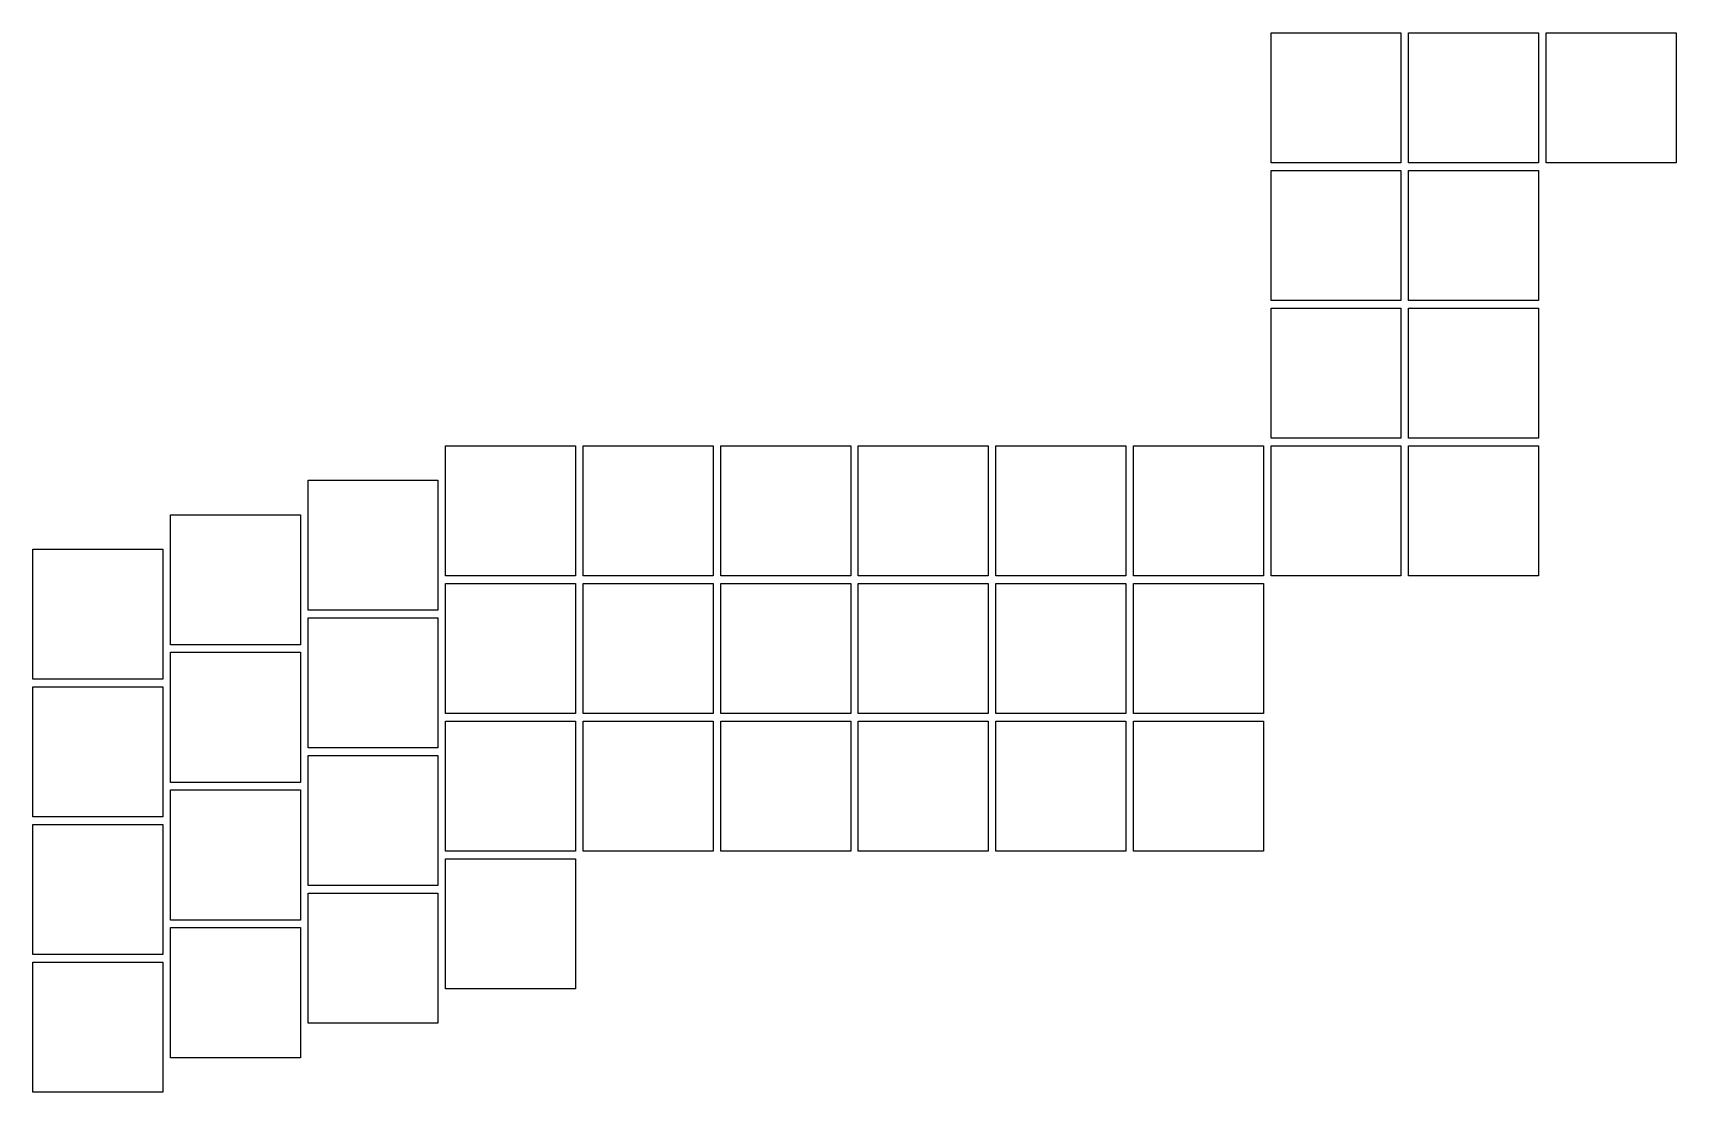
# Model space of a CAD drawing. Header units: millimetres. Extents: x -9 to 219, y -9 to 138.
import ezdxf

# ---------------------------------------------------------------- set-up
doc = ezdxf.new("R2010")
doc.units = ezdxf.units.MM

msp = doc.modelspace()

# ---------------------------------------------------------------- linework, layer by layer
for p, q in [((162.45, 137.5875), (180.45, 137.5875)), ((162.45, 119.5875), (162.45, 137.5875)), ((180.45, 137.5875), (180.45, 119.5875)), ((181.5, 137.5875), (199.5, 137.5875)), ((181.5, 119.5875), (181.5, 137.5875)), ((199.5, 137.5875), (199.5, 119.5875)), ((200.55, 137.5875), (218.55, 137.5875)), ((200.55, 119.5875), (200.55, 137.5875)), ((218.55, 137.5875), (218.55, 119.5875)), ((180.45, 119.5875), (162.45, 119.5875)), ((162.45, 118.5375), (180.45, 118.5375)), ((162.45, 100.5375), (162.45, 118.5375)), ((180.45, 118.5375), (180.45, 100.5375)), ((199.5, 119.5875), (181.5, 119.5875)), ((181.5, 118.5375), (199.5, 118.5375)), ((181.5, 100.5375), (181.5, 118.5375)), ((199.5, 118.5375), (199.5, 100.5375)), ((218.55, 119.5875), (200.55, 119.5875)), ((180.45, 100.5375), (162.45, 100.5375)), ((199.5, 100.5375), (181.5, 100.5375)), ((162.45, 99.4875), (180.45, 99.4875)), ((162.45, 81.4875), (162.45, 99.4875)), ((180.45, 99.4875), (180.45, 81.4875)), ((181.5, 99.4875), (199.5, 99.4875)), ((181.5, 81.4875), (181.5, 99.4875)), ((199.5, 99.4875), (199.5, 81.4875)), ((48.15, 80.4375), (66.15, 80.4375)), ((48.15, 62.4375), (48.15, 80.4375)), ((66.15, 80.4375), (66.15, 62.4375)), ((67.2, 80.4375), (85.2, 80.4375)), ((67.2, 62.4375), (67.2, 80.4375)), ((85.2, 80.4375), (85.2, 62.4375)), ((86.25, 80.4375), (104.25, 80.4375)), ((86.25, 62.4375), (86.25, 80.4375)), ((104.25, 80.4375), (104.25, 62.4375)), ((105.3, 80.4375), (123.3, 80.4375)), ((105.3, 62.4375), (105.3, 80.4375)), ((123.3, 80.4375), (123.3, 62.4375)), ((124.35, 80.4375), (142.35, 80.4375)), ((124.35, 62.4375), (124.35, 80.4375)), ((142.35, 80.4375), (142.35, 62.4375)), ((143.4, 80.4375), (161.4, 80.4375)), ((143.4, 62.4375), (143.4, 80.4375)), ((161.4, 80.4375), (161.4, 62.4375)), ((180.45, 81.4875), (162.45, 81.4875)), ((162.45, 80.4375), (180.45, 80.4375)), ((162.45, 62.4375), (162.45, 80.4375)), ((180.45, 80.4375), (180.45, 62.4375)), ((199.5, 81.4875), (181.5, 81.4875)), ((181.5, 80.4375), (199.5, 80.4375)), ((181.5, 62.4375), (181.5, 80.4375)), ((199.5, 80.4375), (199.5, 62.4375)), ((29.1, 75.675), (47.1, 75.675)), ((29.1, 57.675), (29.1, 75.675)), ((47.1, 75.675), (47.1, 57.675)), ((10.05, 70.9125), (28.05, 70.9125)), ((10.05, 52.9125), (10.05, 70.9125)), ((28.05, 70.9125), (28.05, 52.9125)), ((-9, 66.15), (9, 66.15)), ((-9, 48.15), (-9, 66.15)), ((9, 66.15), (9, 48.15)), ((66.15, 62.4375), (48.15, 62.4375)), ((85.2, 62.4375), (67.2, 62.4375)), ((104.25, 62.4375), (86.25, 62.4375)), ((123.3, 62.4375), (105.3, 62.4375)), ((142.35, 62.4375), (124.35, 62.4375)), ((161.4, 62.4375), (143.4, 62.4375)), ((180.45, 62.4375), (162.45, 62.4375)), ((199.5, 62.4375), (181.5, 62.4375)), ((48.15, 61.3875), (66.15, 61.3875)), ((48.15, 43.3875), (48.15, 61.3875)), ((66.15, 61.3875), (66.15, 43.3875)), ((67.2, 61.3875), (85.2, 61.3875)), ((67.2, 43.3875), (67.2, 61.3875)), ((85.2, 61.3875), (85.2, 43.3875)), ((86.25, 61.3875), (104.25, 61.3875)), ((86.25, 43.3875), (86.25, 61.3875)), ((104.25, 61.3875), (104.25, 43.3875)), ((105.3, 61.3875), (123.3, 61.3875)), ((105.3, 43.3875), (105.3, 61.3875)), ((123.3, 61.3875), (123.3, 43.3875)), ((124.35, 61.3875), (142.35, 61.3875)), ((124.35, 43.3875), (124.35, 61.3875)), ((142.35, 61.3875), (142.35, 43.3875)), ((143.4, 61.3875), (161.4, 61.3875)), ((143.4, 43.3875), (143.4, 61.3875)), ((161.4, 61.3875), (161.4, 43.3875)), ((47.1, 57.675), (29.1, 57.675)), ((29.1, 56.625), (47.1, 56.625)), ((29.1, 38.625), (29.1, 56.625)), ((47.1, 56.625), (47.1, 38.625)), ((28.05, 52.9125), (10.05, 52.9125)), ((10.05, 51.8625), (28.05, 51.8625)), ((10.05, 33.8625), (10.05, 51.8625)), ((28.05, 51.8625), (28.05, 33.8625)), ((9, 48.15), (-9, 48.15)), ((-9, 47.1), (9, 47.1)), ((-9, 29.1), (-9, 47.1)), ((9, 47.1), (9, 29.1)), ((66.15, 43.3875), (48.15, 43.3875)), ((85.2, 43.3875), (67.2, 43.3875)), ((104.25, 43.3875), (86.25, 43.3875)), ((123.3, 43.3875), (105.3, 43.3875)), ((142.35, 43.3875), (124.35, 43.3875)), ((161.4, 43.3875), (143.4, 43.3875)), ((48.15, 42.3375), (66.15, 42.3375)), ((48.15, 24.3375), (48.15, 42.3375)), ((66.15, 42.3375), (66.15, 24.3375)), ((67.2, 42.3375), (85.2, 42.3375)), ((67.2, 24.3375), (67.2, 42.3375)), ((85.2, 42.3375), (85.2, 24.3375)), ((86.25, 42.3375), (104.25, 42.3375)), ((86.25, 24.3375), (86.25, 42.3375)), ((104.25, 42.3375), (104.25, 24.3375)), ((105.3, 42.3375), (123.3, 42.3375)), ((105.3, 24.3375), (105.3, 42.3375)), ((123.3, 42.3375), (123.3, 24.3375)), ((124.35, 42.3375), (142.35, 42.3375)), ((124.35, 24.3375), (124.35, 42.3375)), ((142.35, 42.3375), (142.35, 24.3375)), ((143.4, 42.3375), (161.4, 42.3375)), ((143.4, 24.3375), (143.4, 42.3375)), ((161.4, 42.3375), (161.4, 24.3375)), ((47.1, 38.625), (29.1, 38.625)), ((29.1, 37.575), (47.1, 37.575)), ((29.1, 19.575), (29.1, 37.575)), ((47.1, 37.575), (47.1, 19.575)), ((28.05, 33.8625), (10.05, 33.8625)), ((10.05, 32.8125), (28.05, 32.8125)), ((10.05, 14.8125), (10.05, 32.8125)), ((28.05, 32.8125), (28.05, 14.8125)), ((9, 29.1), (-9, 29.1)), ((-9, 28.05), (9, 28.05)), ((-9, 10.05), (-9, 28.05)), ((9, 28.05), (9, 10.05)), ((66.15, 24.3375), (48.15, 24.3375)), ((48.15, 23.2875), (66.15, 23.2875)), ((48.15, 5.2875), (48.15, 23.2875)), ((66.15, 23.2875), (66.15, 5.2875)), ((85.2, 24.3375), (67.2, 24.3375)), ((104.25, 24.3375), (86.25, 24.3375)), ((123.3, 24.3375), (105.3, 24.3375)), ((142.35, 24.3375), (124.35, 24.3375)), ((161.4, 24.3375), (143.4, 24.3375)), ((47.1, 19.575), (29.1, 19.575)), ((29.1, 18.525), (47.1, 18.525)), ((29.1, 0.525), (29.1, 18.525)), ((47.1, 18.525), (47.1, 0.525)), ((28.05, 14.8125), (10.05, 14.8125)), ((10.05, 13.7625), (28.05, 13.7625)), ((10.05, -4.2375), (10.05, 13.7625)), ((28.05, 13.7625), (28.05, -4.2375)), ((9, 10.05), (-9, 10.05)), ((-9, 9), (9, 9)), ((-9, -9), (-9, 9)), ((9, 9), (9, -9)), ((66.15, 5.2875), (48.15, 5.2875)), ((47.1, 0.525), (29.1, 0.525)), ((28.05, -4.2375), (10.05, -4.2375)), ((9, -9), (-9, -9))]:
    msp.add_line(p, q)

doc.saveas('drawing.dxf')
